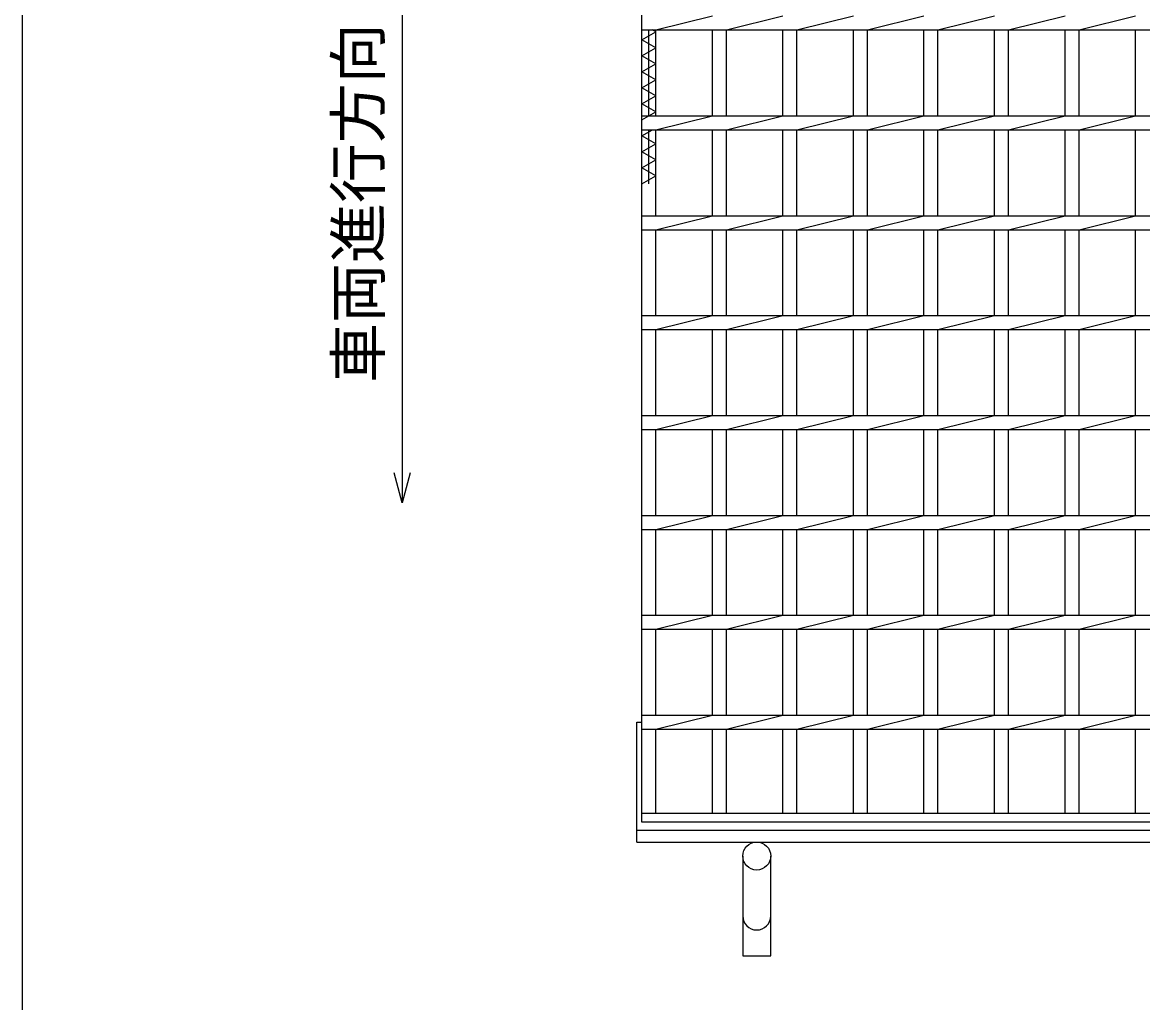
# Model space of a CAD drawing. Units: millimetres, scale not verified. Extents: x -1820 to 1731, y -1282 to 1054.
# Drawn here: x -1729 to -1168, y -286 to 204 of the extents above; entities that cross this region are included whole.
import ezdxf
from ezdxf.enums import TextEntityAlignment as Align

# ---------------------------------------------------------------- set-up
doc = ezdxf.new("R2010")
doc.units = ezdxf.units.MM
doc.header["$LTSCALE"] = 10
for name, color, linetype, lineweight in [('0_2', 150, 'Continuous', 25), ('16', 3, 'Continuous', 25), ('19', 6, 'Continuous', 25)]:
    doc.layers.add(name, color=color, linetype=linetype, lineweight=lineweight)
doc.styles.add('ベクトル', font='')
doc.styles.get('ベクトル').set_extended_font_data('ベクトル')

msp = doc.modelspace()

# ---------------------------------------------------------------- linework, layer by layer
at = {"layer": '0_2'}
msp.add_line((-1729, -1146.5), (-1729, 1053.5), dxfattribs=at)
at = {"layer": '0_2', "color": 4}
for p, q in [((-1539, 263.83), (-1539, -36.17)), ((-1539, -36.17), (-1543, -21.17)), ((-1535, -21.17), (-1539, -36.17))]:
    msp.add_line(p, q, dxfattribs=at)
at = {"layer": '16'}
for p, q in [((-1419, -191.5), (-1419, 499.5)), ((-1419, 200.5), (-1419, 207.5)), ((-1412, 200.5), (-1383.7, 207.5)), ((-1376.7, 200.5), (-1348.4, 207.5)), ((-1341.4, 200.5), (-1313.1, 207.5)), ((-1306.1, 200.5), (-1277.8, 207.5)), ((-1270.8, 200.5), (-1242.5, 207.5)), ((-1235.5, 200.5), (-1207.2, 207.5)), ((-1200.2, 200.5), (-1171.9, 207.5)), ((-1419, 200.5), (-424, 200.5)), ((-1419, 195.5), (-1412, 199.5)), ((-1415.5, 157.5), (-1415.5, 200.5)), ((-1412, 199.5), (-1413.75, 200.5)), ((-1412, 157.5), (-1412, 200.5)), ((-1383.7, 157.5), (-1383.7, 200.5)), ((-1376.7, 157.5), (-1376.7, 200.5)), ((-1348.4, 157.5), (-1348.4, 200.5)), ((-1341.4, 157.5), (-1341.4, 200.5)), ((-1313.1, 157.5), (-1313.1, 200.5)), ((-1306.1, 157.5), (-1306.1, 200.5)), ((-1277.8, 157.5), (-1277.8, 200.5)), ((-1270.8, 157.5), (-1270.8, 200.5)), ((-1242.5, 157.5), (-1242.5, 200.5)), ((-1235.5, 157.5), (-1235.5, 200.5)), ((-1207.2, 157.5), (-1207.2, 200.5)), ((-1200.2, 157.5), (-1200.2, 200.5)), ((-1171.9, 157.5), (-1171.9, 200.5)), ((-1412, 191.5), (-1419, 195.5)), ((-1419, 187.5), (-1412, 191.5)), ((-1412, 183.5), (-1419, 187.5)), ((-1419, 179.5), (-1412, 183.5)), ((-1412, 175.5), (-1419, 179.5)), ((-1419, 171.5), (-1412, 175.5)), ((-1412, 167.5), (-1419, 171.5)), ((-1419, 163.5), (-1412, 167.5)), ((-1412, 159.5), (-1419, 163.5)), ((-1419, 155.5), (-1412, 159.5)), ((-1419, 157.5), (-424, 157.5)), ((-1419, 150.5), (-1419, 157.5)), ((-1412, 150.5), (-1383.7, 157.5)), ((-1376.7, 150.5), (-1348.4, 157.5)), ((-1341.4, 150.5), (-1313.1, 157.5)), ((-1306.1, 150.5), (-1277.8, 157.5)), ((-1270.8, 150.5), (-1242.5, 157.5)), ((-1235.5, 150.5), (-1207.2, 157.5)), ((-1200.2, 150.5), (-1171.9, 157.5)), ((-1419, 150.5), (-424, 150.5)), ((-1419, 147.5), (-1413.75, 150.5)), ((-1412, 143.5), (-1419, 147.5)), ((-1415.5, 123.5), (-1415.5, 150.5)), ((-1412, 107.5), (-1412, 150.5)), ((-1383.7, 107.5), (-1383.7, 150.5)), ((-1376.7, 107.5), (-1376.7, 150.5)), ((-1348.4, 107.5), (-1348.4, 150.5)), ((-1341.4, 107.5), (-1341.4, 150.5)), ((-1313.1, 107.5), (-1313.1, 150.5)), ((-1306.1, 107.5), (-1306.1, 150.5)), ((-1277.8, 107.5), (-1277.8, 150.5)), ((-1270.8, 107.5), (-1270.8, 150.5)), ((-1242.5, 107.5), (-1242.5, 150.5)), ((-1235.5, 107.5), (-1235.5, 150.5)), ((-1207.2, 107.5), (-1207.2, 150.5)), ((-1200.2, 107.5), (-1200.2, 150.5)), ((-1171.9, 107.5), (-1171.9, 150.5)), ((-1419, 139.5), (-1412, 143.5)), ((-1412, 135.5), (-1419, 139.5)), ((-1419, 131.5), (-1412, 135.5)), ((-1412, 127.5), (-1419, 131.5)), ((-1419, 123.5), (-1412, 127.5)), ((-1419, 107.5), (-424, 107.5)), ((-1419, 100.5), (-1419, 107.5)), ((-1412, 100.5), (-1383.7, 107.5)), ((-1376.7, 100.5), (-1348.4, 107.5)), ((-1341.4, 100.5), (-1313.1, 107.5)), ((-1306.1, 100.5), (-1277.8, 107.5)), ((-1270.8, 100.5), (-1242.5, 107.5)), ((-1235.5, 100.5), (-1207.2, 107.5)), ((-1200.2, 100.5), (-1171.9, 107.5)), ((-1419, 100.5), (-424, 100.5)), ((-1412, 57.5), (-1412, 100.5)), ((-1383.7, 57.5), (-1383.7, 100.5)), ((-1376.7, 57.5), (-1376.7, 100.5)), ((-1348.4, 57.5), (-1348.4, 100.5)), ((-1341.4, 57.5), (-1341.4, 100.5)), ((-1313.1, 57.5), (-1313.1, 100.5)), ((-1306.1, 57.5), (-1306.1, 100.5)), ((-1277.8, 57.5), (-1277.8, 100.5)), ((-1270.8, 57.5), (-1270.8, 100.5)), ((-1242.5, 57.5), (-1242.5, 100.5)), ((-1235.5, 57.5), (-1235.5, 100.5)), ((-1207.2, 57.5), (-1207.2, 100.5)), ((-1200.2, 57.5), (-1200.2, 100.5)), ((-1171.9, 57.5), (-1171.9, 100.5)), ((-1419, 57.5), (-424, 57.5)), ((-1419, 50.5), (-1419, 57.5)), ((-1412, 50.5), (-1383.7, 57.5)), ((-1376.7, 50.5), (-1348.4, 57.5)), ((-1341.4, 50.5), (-1313.1, 57.5)), ((-1306.1, 50.5), (-1277.8, 57.5)), ((-1270.8, 50.5), (-1242.5, 57.5)), ((-1235.5, 50.5), (-1207.2, 57.5)), ((-1200.2, 50.5), (-1171.9, 57.5)), ((-1419, 50.5), (-424, 50.5)), ((-1412, 7.5), (-1412, 50.5)), ((-1383.7, 7.5), (-1383.7, 50.5)), ((-1376.7, 7.5), (-1376.7, 50.5)), ((-1348.4, 7.5), (-1348.4, 50.5)), ((-1341.4, 7.5), (-1341.4, 50.5)), ((-1313.1, 7.5), (-1313.1, 50.5)), ((-1306.1, 7.5), (-1306.1, 50.5)), ((-1277.8, 7.5), (-1277.8, 50.5)), ((-1270.8, 7.5), (-1270.8, 50.5)), ((-1242.5, 7.5), (-1242.5, 50.5)), ((-1235.5, 7.5), (-1235.5, 50.5)), ((-1207.2, 7.5), (-1207.2, 50.5)), ((-1200.2, 7.5), (-1200.2, 50.5)), ((-1171.9, 7.5), (-1171.9, 50.5)), ((-1419, 7.5), (-424, 7.5)), ((-1419, 0.5), (-1419, 7.5)), ((-1412, 0.5), (-1383.7, 7.5)), ((-1376.7, 0.5), (-1348.4, 7.5)), ((-1341.4, 0.5), (-1313.1, 7.5)), ((-1306.1, 0.5), (-1277.8, 7.5)), ((-1270.8, 0.5), (-1242.5, 7.5)), ((-1235.5, 0.5), (-1207.2, 7.5)), ((-1200.2, 0.5), (-1171.9, 7.5)), ((-1419, 0.5), (-424, 0.5)), ((-1412, -42.5), (-1412, 0.5)), ((-1383.7, -42.5), (-1383.7, 0.5)), ((-1376.7, -42.5), (-1376.7, 0.5)), ((-1348.4, -42.5), (-1348.4, 0.5)), ((-1341.4, -42.5), (-1341.4, 0.5)), ((-1313.1, -42.5), (-1313.1, 0.5)), ((-1306.1, -42.5), (-1306.1, 0.5)), ((-1277.8, -42.5), (-1277.8, 0.5)), ((-1270.8, -42.5), (-1270.8, 0.5)), ((-1242.5, -42.5), (-1242.5, 0.5)), ((-1235.5, -42.5), (-1235.5, 0.5)), ((-1207.2, -42.5), (-1207.2, 0.5)), ((-1200.2, -42.5), (-1200.2, 0.5)), ((-1171.9, -42.5), (-1171.9, 0.5)), ((-1419, -42.5), (-424, -42.5)), ((-1419, -49.5), (-1419, -42.5)), ((-1412, -49.5), (-1383.7, -42.5)), ((-1376.7, -49.5), (-1348.4, -42.5)), ((-1341.4, -49.5), (-1313.1, -42.5)), ((-1306.1, -49.5), (-1277.8, -42.5)), ((-1270.8, -49.5), (-1242.5, -42.5)), ((-1235.5, -49.5), (-1207.2, -42.5)), ((-1200.2, -49.5), (-1171.9, -42.5)), ((-1419, -49.5), (-424, -49.5)), ((-1412, -92.5), (-1412, -49.5)), ((-1383.7, -92.5), (-1383.7, -49.5)), ((-1376.7, -92.5), (-1376.7, -49.5)), ((-1348.4, -92.5), (-1348.4, -49.5)), ((-1341.4, -92.5), (-1341.4, -49.5)), ((-1313.1, -92.5), (-1313.1, -49.5)), ((-1306.1, -92.5), (-1306.1, -49.5)), ((-1277.8, -92.5), (-1277.8, -49.5)), ((-1270.8, -92.5), (-1270.8, -49.5)), ((-1242.5, -92.5), (-1242.5, -49.5)), ((-1235.5, -92.5), (-1235.5, -49.5)), ((-1207.2, -92.5), (-1207.2, -49.5)), ((-1200.2, -92.5), (-1200.2, -49.5)), ((-1171.9, -92.5), (-1171.9, -49.5)), ((-1419, -92.5), (-424, -92.5)), ((-1419, -99.5), (-1419, -92.5)), ((-1412, -99.5), (-1383.7, -92.5)), ((-1376.7, -99.5), (-1348.4, -92.5)), ((-1341.4, -99.5), (-1313.1, -92.5)), ((-1306.1, -99.5), (-1277.8, -92.5)), ((-1270.8, -99.5), (-1242.5, -92.5)), ((-1235.5, -99.5), (-1207.2, -92.5)), ((-1200.2, -99.5), (-1171.9, -92.5)), ((-1419, -99.5), (-424, -99.5)), ((-1412, -142.5), (-1412, -99.5)), ((-1383.7, -142.5), (-1383.7, -99.5)), ((-1376.7, -142.5), (-1376.7, -99.5)), ((-1348.4, -142.5), (-1348.4, -99.5)), ((-1341.4, -142.5), (-1341.4, -99.5)), ((-1313.1, -142.5), (-1313.1, -99.5)), ((-1306.1, -142.5), (-1306.1, -99.5)), ((-1277.8, -142.5), (-1277.8, -99.5)), ((-1270.8, -142.5), (-1270.8, -99.5)), ((-1242.5, -142.5), (-1242.5, -99.5)), ((-1235.5, -142.5), (-1235.5, -99.5)), ((-1207.2, -142.5), (-1207.2, -99.5)), ((-1200.2, -142.5), (-1200.2, -99.5)), ((-1171.9, -142.5), (-1171.9, -99.5)), ((-1419, -142.5), (-424, -142.5)), ((-1419, -149.5), (-1419, -142.5)), ((-1412, -149.5), (-1383.7, -142.5)), ((-1376.7, -149.5), (-1348.4, -142.5)), ((-1341.4, -149.5), (-1313.1, -142.5)), ((-1306.1, -149.5), (-1277.8, -142.5)), ((-1270.8, -149.5), (-1242.5, -142.5)), ((-1235.5, -149.5), (-1207.2, -142.5)), ((-1200.2, -149.5), (-1171.9, -142.5)), ((-1419, -149.5), (-424, -149.5)), ((-1412, -191.5), (-1412, -149.5)), ((-1383.7, -191.5), (-1383.7, -149.5)), ((-1376.7, -191.5), (-1376.7, -149.5)), ((-1348.4, -191.5), (-1348.4, -149.5)), ((-1341.4, -191.5), (-1341.4, -149.5)), ((-1313.1, -191.5), (-1313.1, -149.5)), ((-1306.1, -191.5), (-1306.1, -149.5)), ((-1277.8, -191.5), (-1277.8, -149.5)), ((-1270.8, -191.5), (-1270.8, -149.5)), ((-1242.5, -191.5), (-1242.5, -149.5)), ((-1235.5, -191.5), (-1235.5, -149.5)), ((-1207.2, -191.5), (-1207.2, -149.5)), ((-1200.2, -191.5), (-1200.2, -149.5)), ((-1171.9, -191.5), (-1171.9, -149.5)), ((-1419, -191.5), (-424, -191.5)), ((-1419, -196), (-1419, -191.5)), ((-1419, -191.5), (-1412, -191.5)), ((-424, -196), (-1419, -196)), ((-1383.7, -191.5), (-1376.7, -191.5)), ((-1348.4, -191.5), (-1341.4, -191.5)), ((-1313.1, -191.5), (-1306.1, -191.5)), ((-1277.8, -191.5), (-1270.8, -191.5)), ((-1242.5, -191.5), (-1235.5, -191.5)), ((-1207.2, -191.5), (-1200.2, -191.5)), ((-1171.9, -191.5), (-1164.9, -191.5))]:
    msp.add_line(p, q, dxfattribs=at)
at = {"layer": '19'}
for p, q in [((-1421.5, -206), (-1421.5, -146)), ((-1421.5, -146), (-1419, -146)), ((-1421.5, -200), (-421.5, -200)), ((-1421.5, -206), (-421.5, -206)), ((-1368.5, -213), (-1368.5, -263)), ((-1354.5, -263), (-1354.5, -213)), ((-1368.5, -263), (-1354.5, -263))]:
    msp.add_line(p, q, dxfattribs=at)
msp.add_circle((-1361.5, -213), 7, dxfattribs=at)
msp.add_arc((-1361.5, -243), 7, 180, 0, dxfattribs=at)

# ---------------------------------------------------------------- texts
at = {"layer": '0_2', "color": 2, "style": 'ベクトル'}
msp.add_text('車両進行方向', height=21.99, rotation=90, dxfattribs=at).set_placement((-1561, 23.83), align=Align.MIDDLE_LEFT)

doc.saveas('drawing.dxf')
